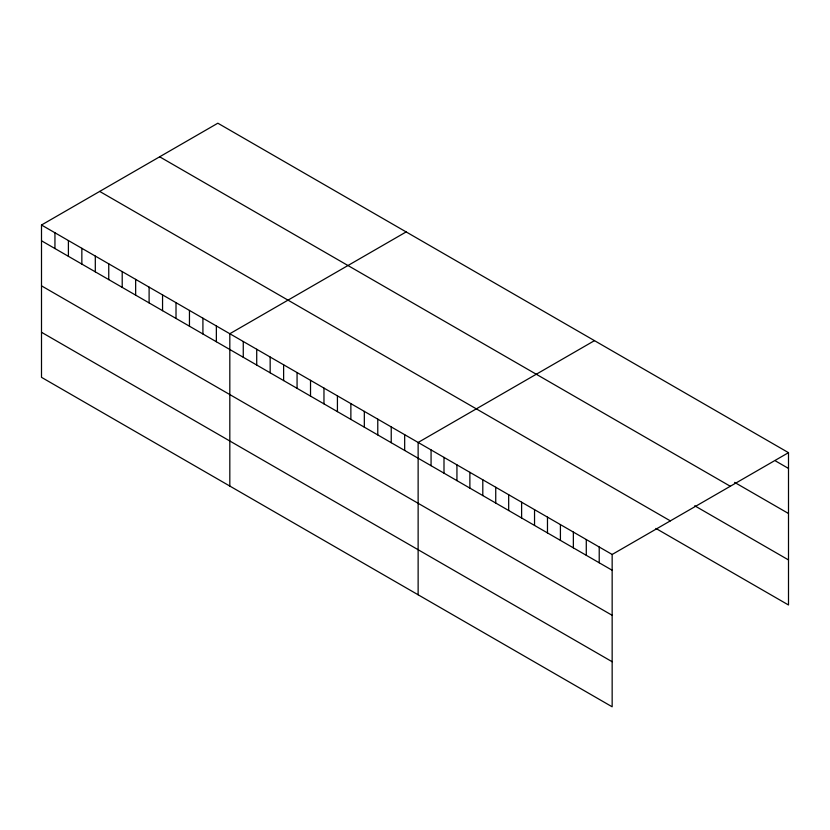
<?xml version="1.0" encoding="UTF-8"?>
<svg xmlns="http://www.w3.org/2000/svg" width="830" height="830" viewBox="0 0 830 830"><rect width="100%" height="100%" fill="white"/><g stroke="black" fill="none" stroke-linecap="round" stroke-linejoin="round"><path stroke-width="1.25" d="M41.5 225.013L612.156 554.471L612.156 706.797L41.5 377.339L41.5 225.013L217.844 123.203L788.5 452.661L788.5 604.987L655.918 528.44M406.161 231.923L229.817 333.733L229.817 486.058M594.477 340.642L418.133 442.463L418.133 594.788M612.156 554.471L788.5 452.661M775.562 460.972L788.5 468.431M734.602 482.386L788.5 513.5M159.651 156.797L730.307 486.266M694.72 505.781L788.5 559.928M99.693 191.419L670.35 520.877M41.5 240.783L612.156 570.252M41.5 285.852L612.156 615.31M41.5 332.28L612.156 661.738M599.218 547.012L599.218 562.782M586.281 539.542L586.281 555.312M573.354 532.072L573.354 547.841M560.416 524.601L560.416 540.382M547.478 517.132L547.478 532.912M534.541 509.672L534.541 525.442M521.614 502.202L521.614 517.972M508.676 494.732L508.676 510.502M495.738 487.262L495.738 503.042M482.801 479.802L482.801 495.572M469.873 472.332L469.873 488.102M456.936 464.862L456.936 480.632M443.998 457.392L443.998 473.162M431.071 449.922L431.071 465.703M404.677 434.692L404.677 450.462M391.231 426.931L391.231 442.701M377.775 419.16L377.775 434.93M364.329 411.389L364.329 427.17M350.872 403.629L350.872 419.399M337.426 395.858L337.426 411.639M323.97 388.098L323.97 403.868M310.524 380.327L310.524 396.107M297.067 372.566L297.067 388.336M283.621 364.795L283.621 380.576M270.165 357.035L270.165 372.805M256.719 349.264L256.719 365.044M243.263 341.504L243.263 357.274M216.36 325.972L216.36 341.742M202.914 318.201L202.914 333.982M189.458 310.441L189.458 326.211M176.012 302.67L176.012 318.44M162.556 294.909L162.556 310.679M149.11 287.139L149.11 302.909M135.653 279.378L135.653 295.148M122.207 271.607L122.207 287.377M108.751 263.847L108.751 279.617M95.305 256.076L95.305 271.846M81.848 248.305L81.848 264.085M68.402 240.544L68.402 256.314M54.946 232.774L54.946 248.554"/></g></svg>
